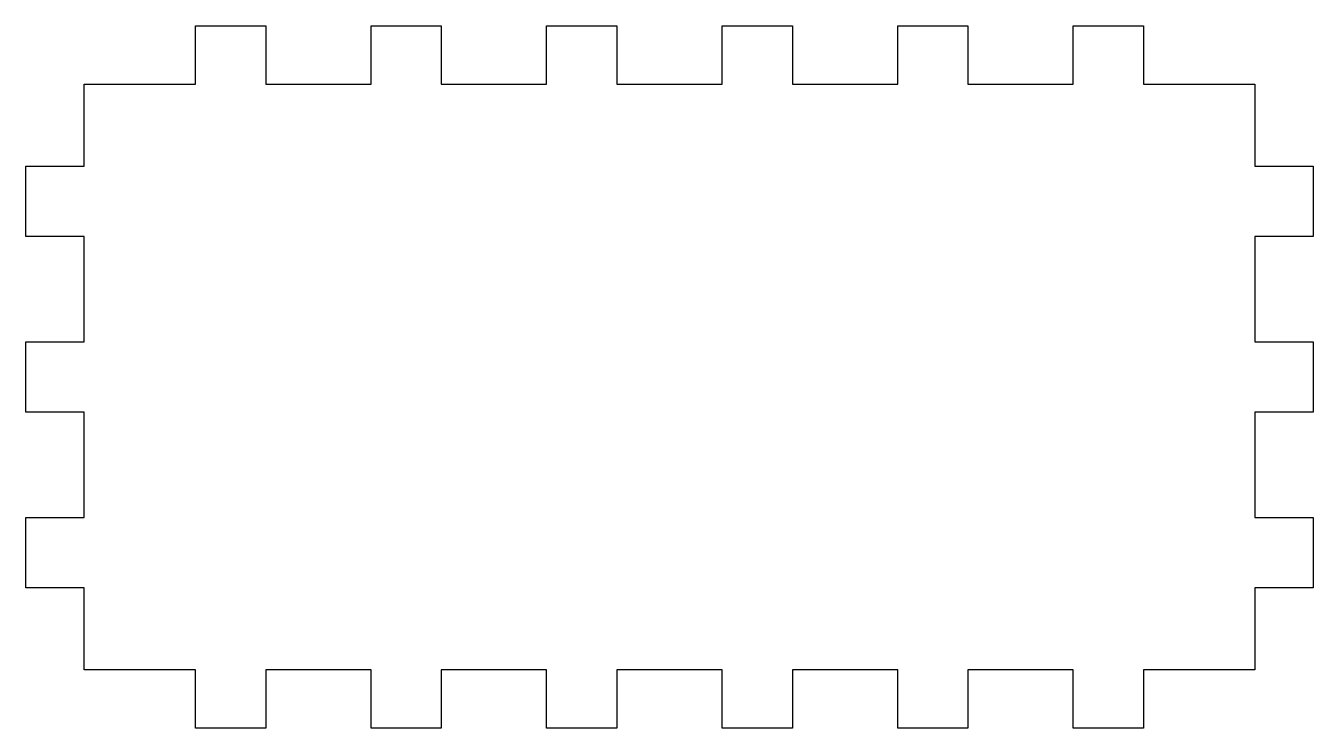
# Model space of a CAD drawing. Extents: x -2.6 to 55.6, y 7.9 to 39.7.
import ezdxf

# ---------------------------------------------------------------- set-up
doc = ezdxf.new("R2010")
doc.units = 0

msp = doc.modelspace()

# ---------------------------------------------------------------- linework, layer by layer
at = {"layer": 'Layer 1', "color": 7}
msp.add_lwpolyline([(0, 37.0417), (5.027077, 37.0417), (5.027077, 39.68753), (8.202073, 39.68753), (8.202073, 37.0417), (12.964567, 37.0417), (12.964567, 39.68753), (16.139563, 39.68753), (16.139563, 37.0417), (20.902057, 37.0417), (20.902057, 39.68753), (24.077053, 39.68753), (24.077053, 37.0417), (28.839547, 37.0417), (28.839547, 39.68753), (32.014543, 39.68753), (32.014543, 37.0417), (36.777037, 37.0417), (36.777037, 39.68753), (39.952033, 39.68753), (39.952033, 37.0417), (44.714527, 37.0417), (44.714527, 39.68753), (47.889523, 39.68753), (47.889523, 37.0417), (52.9166, 37.0417), (52.9166, 33.337538), (55.56243, 33.337538), (55.56243, 30.162542), (52.9166, 30.162542), (52.9166, 25.400048), (55.56243, 25.400048), (55.56243, 22.225052), (52.9166, 22.225052), (52.9166, 17.462558), (55.56243, 17.462558), (55.56243, 14.287562), (52.9166, 14.287562), (52.9166, 10.5834), (47.889523, 10.5834), (47.889523, 7.93757), (44.714527, 7.93757), (44.714527, 10.5834), (39.952033, 10.5834), (39.952033, 7.93757), (36.777037, 7.93757), (36.777037, 10.5834), (32.014543, 10.5834), (32.014543, 7.93757), (28.839547, 7.93757), (28.839547, 10.5834), (24.077053, 10.5834), (24.077053, 7.93757), (20.902057, 7.93757), (20.902057, 10.5834), (16.139563, 10.5834), (16.139563, 7.93757), (12.964567, 7.93757), (12.964567, 10.5834), (8.202073, 10.5834), (8.202073, 7.93757), (5.027077, 7.93757), (5.027077, 10.5834), (0, 10.5834), (0, 14.287562), (-2.64583, 14.287562), (-2.64583, 17.462558), (0, 17.462558), (0, 22.225052), (-2.64583, 22.225052), (-2.64583, 25.400048), (0, 25.400048), (0, 30.162542), (-2.64583, 30.162542), (-2.64583, 33.337538), (0, 33.337538), (0, 37.0417), (0, 37.0417)], close=True, dxfattribs=at)

doc.saveas('drawing.dxf')
